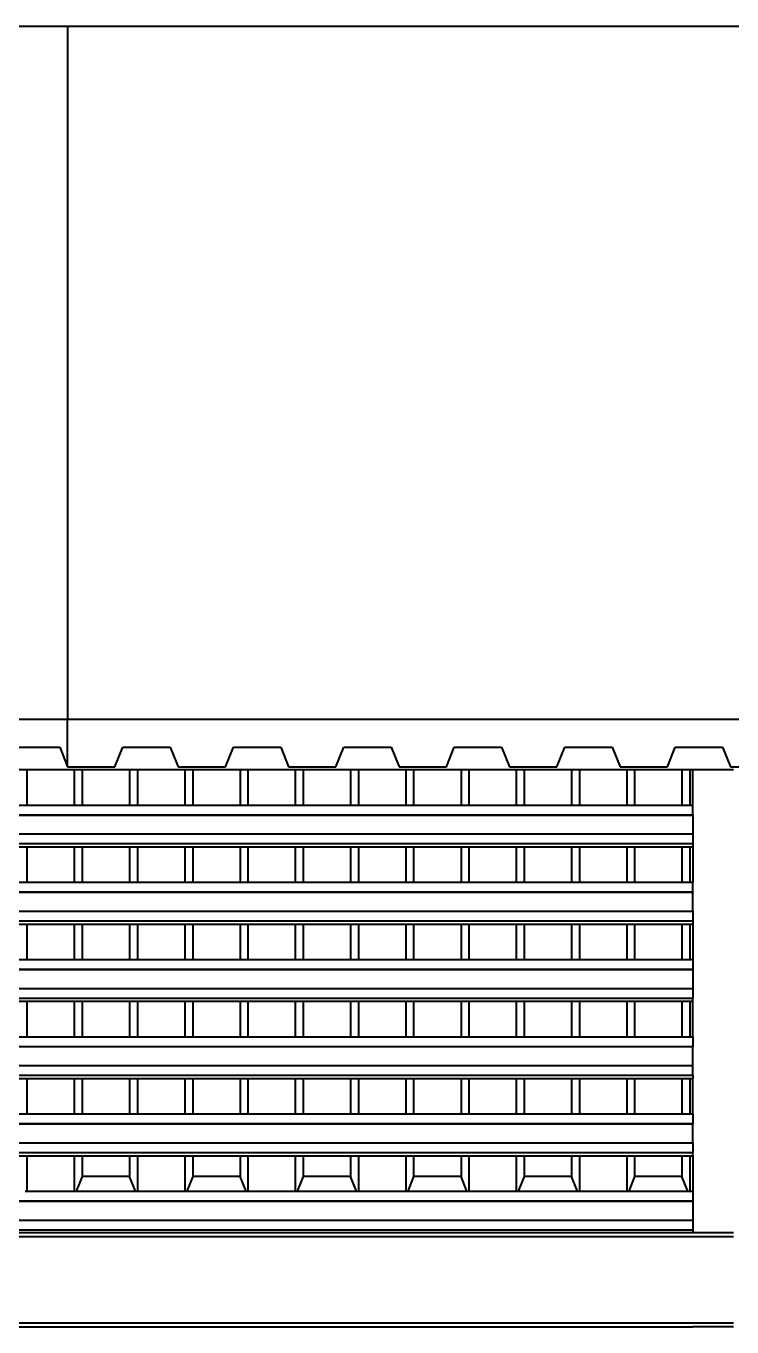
# Model space of a CAD drawing. Header units: metres. Extents: x 78 to 178, y -74 to 157.
# Drawn here: x 123.3 to 125.104, y -51.877 to -48.553 of the extents above; entities that cross this region are included whole.
import ezdxf

# ---------------------------------------------------------------- set-up
doc = ezdxf.new("R2010")
doc.units = ezdxf.units.M
doc.layers.add('Cortes', color=7, linetype='Continuous', lineweight=40)

msp = doc.modelspace()

# ---------------------------------------------------------------- linework, layer by layer
at = {"layer": 'Cortes'}
for p, q in [((122.06741, -48.55302), (123.30204, -48.55302)), ((123.30204, -48.55302), (125.08114, -48.55302)), ((123.40595, -48.55302), (123.40595, -50.32441)), ((125.08114, -48.55302), (125.94514, -48.55302)), ((123.40595, -50.32441), (120.29939, -50.32441)), ((123.40595, -50.44606), (123.40595, -50.32441)), ((126.5125, -50.32441), (123.40595, -50.32441)), ((123.26474, -50.39537), (123.38577, -50.39537)), ((123.38577, -50.39537), (123.40595, -50.44606)), ((123.52698, -50.44606), (123.54715, -50.39537)), ((123.54715, -50.39537), (123.66819, -50.39537)), ((123.66819, -50.39537), (123.68836, -50.44606)), ((123.80939, -50.44606), (123.82957, -50.39537)), ((123.82957, -50.39537), (123.9506, -50.39537)), ((123.9506, -50.39537), (123.97077, -50.44606)), ((124.09181, -50.44606), (124.11198, -50.39537)), ((124.11198, -50.39537), (124.23301, -50.39537)), ((124.23301, -50.39537), (124.25319, -50.44606)), ((124.37422, -50.44606), (124.39439, -50.39537)), ((124.39439, -50.39537), (124.51543, -50.39537)), ((124.51543, -50.39537), (124.5356, -50.44606)), ((124.65664, -50.44606), (124.67681, -50.39537)), ((124.67681, -50.39537), (124.79784, -50.39537)), ((124.79784, -50.39537), (124.81801, -50.44606)), ((124.93905, -50.44606), (124.95922, -50.39537)), ((124.95922, -50.39537), (125.08026, -50.39537)), ((125.08026, -50.39537), (125.10043, -50.44606)), ((123.28187, -50.45284), (123.30204, -50.45284)), ((123.30204, -50.45284), (123.30204, -50.54326)), ((123.30204, -50.45284), (123.42307, -50.45284)), ((123.40595, -50.44606), (123.52698, -50.44606)), ((123.42307, -50.45284), (123.42307, -50.54326)), ((123.42307, -50.45284), (123.44325, -50.45284)), ((123.44325, -50.45284), (123.44325, -50.54326)), ((123.44325, -50.45284), (123.56428, -50.45284)), ((123.56428, -50.45284), (123.56428, -50.54326)), ((123.56428, -50.45284), (123.58445, -50.45284)), ((123.58445, -50.45284), (123.58445, -50.54326)), ((123.58445, -50.45284), (123.70549, -50.45284)), ((123.68836, -50.44606), (123.80939, -50.44606)), ((123.70549, -50.45284), (123.70549, -50.54326)), ((123.70549, -50.45284), (123.72566, -50.45284)), ((123.72566, -50.45284), (123.72566, -50.54326)), ((123.72566, -50.45284), (123.8467, -50.45284)), ((123.8467, -50.45284), (123.8467, -50.54326)), ((123.8467, -50.45284), (123.86687, -50.45284)), ((123.86687, -50.45284), (123.86687, -50.54326)), ((123.86687, -50.45284), (123.9879, -50.45284)), ((123.97077, -50.44606), (124.09181, -50.44606)), ((123.9879, -50.45284), (123.9879, -50.54326)), ((123.9879, -50.45284), (124.00807, -50.45284)), ((124.00807, -50.45284), (124.00807, -50.54326)), ((124.00807, -50.45284), (124.12911, -50.45284)), ((124.12911, -50.45284), (124.12911, -50.54326)), ((124.12911, -50.45284), (124.14928, -50.45284)), ((124.14928, -50.45284), (124.14928, -50.54326)), ((124.14928, -50.45284), (124.27032, -50.45284)), ((124.25319, -50.44606), (124.37422, -50.44606)), ((124.27032, -50.45284), (124.27032, -50.54326)), ((124.27032, -50.45284), (124.29049, -50.45284)), ((124.29049, -50.45284), (124.29049, -50.54326)), ((124.29049, -50.45284), (124.41152, -50.45284)), ((124.41152, -50.45284), (124.41152, -50.54326)), ((124.41152, -50.45284), (124.4317, -50.45284)), ((124.4317, -50.45284), (124.4317, -50.54326)), ((124.4317, -50.45284), (124.55273, -50.45284)), ((124.5356, -50.44606), (124.65664, -50.44606)), ((124.55273, -50.45284), (124.55273, -50.54326)), ((124.55273, -50.45284), (124.5729, -50.45284)), ((124.5729, -50.45284), (124.5729, -50.54326)), ((124.5729, -50.45284), (124.69394, -50.45284)), ((124.69394, -50.45284), (124.69394, -50.54326)), ((124.69394, -50.45284), (124.71411, -50.45284)), ((124.71411, -50.45284), (124.71411, -50.54326)), ((124.71411, -50.45284), (124.83514, -50.45284)), ((124.81801, -50.44606), (124.93905, -50.44606)), ((124.83514, -50.45284), (124.83514, -50.54326)), ((124.83514, -50.45284), (124.85532, -50.45284)), ((124.85532, -50.45284), (124.85532, -50.54326)), ((124.85532, -50.45284), (124.97635, -50.45284)), ((124.97635, -50.45284), (124.97635, -50.54326)), ((124.97635, -50.45284), (124.99652, -50.45284)), ((124.99652, -50.45284), (124.99652, -50.54326)), ((124.99652, -50.45284), (125.00404, -50.45284)), ((125.00404, -50.45284), (125.10795, -50.45284)), ((125.00404, -50.54326), (125.00404, -50.45284)), ((125.10043, -50.44606), (125.22146, -50.44606)), ((123.28187, -50.54326), (123.30204, -50.54326)), ((123.30204, -50.54326), (123.42307, -50.54326)), ((123.42307, -50.54326), (123.44325, -50.54326)), ((123.44325, -50.54326), (123.56428, -50.54326)), ((123.56428, -50.54326), (123.58445, -50.54326)), ((123.58445, -50.54326), (123.70549, -50.54326)), ((123.70549, -50.54326), (123.72566, -50.54326)), ((123.72566, -50.54326), (123.8467, -50.54326)), ((123.8467, -50.54326), (123.86687, -50.54326)), ((123.86687, -50.54326), (123.9879, -50.54326)), ((123.9879, -50.54326), (124.00807, -50.54326)), ((124.00807, -50.54326), (124.12911, -50.54326)), ((124.12911, -50.54326), (124.14928, -50.54326)), ((124.14928, -50.54326), (124.27032, -50.54326)), ((124.27032, -50.54326), (124.29049, -50.54326)), ((124.29049, -50.54326), (124.41152, -50.54326)), ((124.41152, -50.54326), (124.4317, -50.54326)), ((124.4317, -50.54326), (124.55273, -50.54326)), ((124.55273, -50.54326), (124.5729, -50.54326)), ((124.5729, -50.54326), (124.69394, -50.54326)), ((124.69394, -50.54326), (124.71411, -50.54326)), ((124.71411, -50.54326), (124.83514, -50.54326)), ((124.83514, -50.54326), (124.85532, -50.54326)), ((124.85532, -50.54326), (124.97635, -50.54326)), ((124.97635, -50.54326), (124.99652, -50.54326)), ((124.99652, -50.54326), (125.00404, -50.54326)), ((125.00404, -50.56792), (125.00404, -50.54326)), ((121.47795, -50.56792), (125.00404, -50.56792)), ((121.47795, -50.56874), (125.00404, -50.56874)), ((125.00404, -50.56792), (125.00404, -50.56874)), ((125.00404, -50.56874), (125.00404, -50.61724)), ((121.47795, -50.61724), (125.00404, -50.61724)), ((125.00404, -50.61724), (125.00404, -50.6419)), ((121.47795, -50.6419), (125.00404, -50.6419)), ((123.28187, -50.65012), (123.30204, -50.65012)), ((123.30204, -50.65012), (123.30204, -50.74054)), ((123.30204, -50.65012), (123.42307, -50.65012)), ((123.42307, -50.65012), (123.42307, -50.74054)), ((123.42307, -50.65012), (123.44325, -50.65012)), ((123.44325, -50.65012), (123.44325, -50.74054)), ((123.44325, -50.65012), (123.56428, -50.65012)), ((123.56428, -50.65012), (123.56428, -50.74054)), ((123.56428, -50.65012), (123.58445, -50.65012)), ((123.58445, -50.65012), (123.58445, -50.74054)), ((123.58445, -50.65012), (123.70549, -50.65012)), ((123.70549, -50.65012), (123.70549, -50.74054)), ((123.70549, -50.65012), (123.72566, -50.65012)), ((123.72566, -50.65012), (123.72566, -50.74054)), ((123.72566, -50.65012), (123.8467, -50.65012)), ((123.8467, -50.65012), (123.8467, -50.74054)), ((123.8467, -50.65012), (123.86687, -50.65012)), ((123.86687, -50.65012), (123.86687, -50.74054)), ((123.86687, -50.65012), (123.9879, -50.65012)), ((123.9879, -50.65012), (123.9879, -50.74054)), ((123.9879, -50.65012), (124.00807, -50.65012)), ((124.00807, -50.65012), (124.00807, -50.74054)), ((124.00807, -50.65012), (124.12911, -50.65012)), ((124.12911, -50.65012), (124.12911, -50.74054)), ((124.12911, -50.65012), (124.14928, -50.65012)), ((124.14928, -50.65012), (124.14928, -50.74054)), ((124.14928, -50.65012), (124.27032, -50.65012)), ((124.27032, -50.65012), (124.27032, -50.74054)), ((124.27032, -50.65012), (124.29049, -50.65012)), ((124.29049, -50.65012), (124.29049, -50.74054)), ((124.29049, -50.65012), (124.41152, -50.65012)), ((124.41152, -50.65012), (124.41152, -50.74054)), ((124.41152, -50.65012), (124.4317, -50.65012)), ((124.4317, -50.65012), (124.4317, -50.74054)), ((124.4317, -50.65012), (124.55273, -50.65012)), ((124.55273, -50.65012), (124.55273, -50.74054)), ((124.55273, -50.65012), (124.5729, -50.65012)), ((124.5729, -50.65012), (124.5729, -50.74054)), ((124.5729, -50.65012), (124.69394, -50.65012)), ((124.69394, -50.65012), (124.69394, -50.74054)), ((124.69394, -50.65012), (124.71411, -50.65012)), ((124.71411, -50.65012), (124.71411, -50.74054)), ((124.71411, -50.65012), (124.83514, -50.65012)), ((124.83514, -50.65012), (124.83514, -50.74054)), ((124.83514, -50.65012), (124.85532, -50.65012)), ((124.85532, -50.65012), (124.85532, -50.74054)), ((124.85532, -50.65012), (124.97635, -50.65012)), ((124.97635, -50.65012), (124.97635, -50.74054)), ((124.97635, -50.65012), (124.99652, -50.65012)), ((124.99652, -50.65012), (124.99652, -50.74054)), ((124.99652, -50.65012), (125.00404, -50.65012)), ((125.00404, -50.6419), (125.00404, -50.65012)), ((125.00404, -50.65012), (125.00404, -50.74054)), ((123.28187, -50.74054), (123.30204, -50.74054)), ((123.30204, -50.74054), (123.42307, -50.74054)), ((123.42307, -50.74054), (123.44325, -50.74054)), ((123.44325, -50.74054), (123.56428, -50.74054)), ((123.56428, -50.74054), (123.58445, -50.74054)), ((123.58445, -50.74054), (123.70549, -50.74054)), ((123.70549, -50.74054), (123.72566, -50.74054)), ((123.72566, -50.74054), (123.8467, -50.74054)), ((123.8467, -50.74054), (123.86687, -50.74054)), ((123.86687, -50.74054), (123.9879, -50.74054)), ((123.9879, -50.74054), (124.00807, -50.74054)), ((124.00807, -50.74054), (124.12911, -50.74054)), ((124.12911, -50.74054), (124.14928, -50.74054)), ((124.14928, -50.74054), (124.27032, -50.74054)), ((124.27032, -50.74054), (124.29049, -50.74054)), ((124.29049, -50.74054), (124.41152, -50.74054)), ((124.41152, -50.74054), (124.4317, -50.74054)), ((124.4317, -50.74054), (124.55273, -50.74054)), ((124.55273, -50.74054), (124.5729, -50.74054)), ((124.5729, -50.74054), (124.69394, -50.74054)), ((124.69394, -50.74054), (124.71411, -50.74054)), ((124.71411, -50.74054), (124.83514, -50.74054)), ((124.83514, -50.74054), (124.85532, -50.74054)), ((124.85532, -50.74054), (124.97635, -50.74054)), ((124.97635, -50.74054), (124.99652, -50.74054)), ((124.99652, -50.74054), (125.00404, -50.74054)), ((125.00404, -50.7652), (125.00404, -50.74054)), ((121.47795, -50.7652), (125.00404, -50.7652)), ((121.47795, -50.76602), (125.00404, -50.76602)), ((125.00404, -50.7652), (125.00404, -50.76602)), ((125.00404, -50.81452), (125.00404, -50.76602)), ((121.47795, -50.81452), (125.00404, -50.81452)), ((125.00404, -50.81452), (125.00404, -50.83918)), ((121.47795, -50.83918), (125.00404, -50.83918)), ((123.28187, -50.8474), (123.30204, -50.8474)), ((123.30204, -50.8474), (123.30204, -50.93782)), ((123.30204, -50.8474), (123.42307, -50.8474)), ((123.42307, -50.8474), (123.42307, -50.93782)), ((123.42307, -50.8474), (123.44325, -50.8474)), ((123.44325, -50.8474), (123.44325, -50.93782)), ((123.44325, -50.8474), (123.56428, -50.8474)), ((123.56428, -50.8474), (123.56428, -50.93782)), ((123.56428, -50.8474), (123.58445, -50.8474)), ((123.58445, -50.8474), (123.58445, -50.93782)), ((123.58445, -50.8474), (123.70549, -50.8474)), ((123.70549, -50.8474), (123.70549, -50.93782)), ((123.70549, -50.8474), (123.72566, -50.8474)), ((123.72566, -50.8474), (123.72566, -50.93782)), ((123.72566, -50.8474), (123.8467, -50.8474)), ((123.8467, -50.8474), (123.8467, -50.93782)), ((123.8467, -50.8474), (123.86687, -50.8474)), ((123.86687, -50.8474), (123.86687, -50.93782)), ((123.86687, -50.8474), (123.9879, -50.8474)), ((123.9879, -50.8474), (123.9879, -50.93782)), ((123.9879, -50.8474), (124.00807, -50.8474)), ((124.00807, -50.8474), (124.00807, -50.93782)), ((124.00807, -50.8474), (124.12911, -50.8474)), ((124.12911, -50.8474), (124.12911, -50.93782)), ((124.12911, -50.8474), (124.14928, -50.8474)), ((124.14928, -50.8474), (124.14928, -50.93782)), ((124.14928, -50.8474), (124.27032, -50.8474)), ((124.27032, -50.8474), (124.27032, -50.93782)), ((124.27032, -50.8474), (124.29049, -50.8474)), ((124.29049, -50.8474), (124.29049, -50.93782)), ((124.29049, -50.8474), (124.41152, -50.8474)), ((124.41152, -50.8474), (124.41152, -50.93782)), ((124.41152, -50.8474), (124.4317, -50.8474)), ((124.4317, -50.8474), (124.4317, -50.93782)), ((124.4317, -50.8474), (124.55273, -50.8474)), ((124.55273, -50.8474), (124.55273, -50.93782)), ((124.55273, -50.8474), (124.5729, -50.8474)), ((124.5729, -50.8474), (124.5729, -50.93782)), ((124.5729, -50.8474), (124.69394, -50.8474)), ((124.69394, -50.8474), (124.69394, -50.93782)), ((124.69394, -50.8474), (124.71411, -50.8474)), ((124.71411, -50.8474), (124.71411, -50.93782)), ((124.71411, -50.8474), (124.83514, -50.8474)), ((124.83514, -50.8474), (124.83514, -50.93782)), ((124.83514, -50.8474), (124.85532, -50.8474)), ((124.85532, -50.8474), (124.85532, -50.93782)), ((124.85532, -50.8474), (124.97635, -50.8474)), ((124.97635, -50.8474), (124.97635, -50.93782)), ((124.97635, -50.8474), (124.99652, -50.8474)), ((124.99652, -50.8474), (124.99652, -50.93782)), ((124.99652, -50.8474), (125.00404, -50.8474)), ((125.00404, -50.83918), (125.00404, -50.8474)), ((125.00404, -50.8474), (125.00404, -50.93782)), ((123.28187, -50.93782), (123.30204, -50.93782)), ((123.30204, -50.93782), (123.42307, -50.93782)), ((123.42307, -50.93782), (123.44325, -50.93782)), ((123.44325, -50.93782), (123.56428, -50.93782)), ((123.56428, -50.93782), (123.58445, -50.93782)), ((123.58445, -50.93782), (123.70549, -50.93782)), ((123.70549, -50.93782), (123.72566, -50.93782)), ((123.72566, -50.93782), (123.8467, -50.93782)), ((123.8467, -50.93782), (123.86687, -50.93782)), ((123.86687, -50.93782), (123.9879, -50.93782)), ((123.9879, -50.93782), (124.00807, -50.93782)), ((124.00807, -50.93782), (124.12911, -50.93782)), ((124.12911, -50.93782), (124.14928, -50.93782)), ((124.14928, -50.93782), (124.27032, -50.93782)), ((124.27032, -50.93782), (124.29049, -50.93782)), ((124.29049, -50.93782), (124.41152, -50.93782)), ((124.41152, -50.93782), (124.4317, -50.93782)), ((124.4317, -50.93782), (124.55273, -50.93782)), ((124.55273, -50.93782), (124.5729, -50.93782)), ((124.5729, -50.93782), (124.69394, -50.93782)), ((124.69394, -50.93782), (124.71411, -50.93782)), ((124.71411, -50.93782), (124.83514, -50.93782)), ((124.83514, -50.93782), (124.85532, -50.93782)), ((124.85532, -50.93782), (124.97635, -50.93782)), ((124.97635, -50.93782), (124.99652, -50.93782)), ((124.99652, -50.93782), (125.00404, -50.93782)), ((125.00404, -50.93782), (125.00404, -50.96248)), ((121.47795, -50.96248), (125.00404, -50.96248)), ((121.47795, -50.9633), (125.00404, -50.9633)), ((125.00404, -50.96248), (125.00404, -50.9633)), ((125.00404, -50.9633), (125.00404, -51.0118)), ((121.47795, -51.0118), (125.00404, -51.0118)), ((125.00404, -51.0118), (125.00404, -51.03646)), ((121.47795, -51.03646), (125.00404, -51.03646)), ((123.28187, -51.04468), (123.30204, -51.04468)), ((123.30204, -51.04468), (123.30204, -51.1351)), ((123.30204, -51.04468), (123.42307, -51.04468)), ((123.42307, -51.04468), (123.42307, -51.1351)), ((123.42307, -51.04468), (123.44325, -51.04468)), ((123.44325, -51.04468), (123.44325, -51.1351)), ((123.44325, -51.04468), (123.56428, -51.04468)), ((123.56428, -51.04468), (123.56428, -51.1351)), ((123.56428, -51.04468), (123.58445, -51.04468)), ((123.58445, -51.04468), (123.58445, -51.1351)), ((123.58445, -51.04468), (123.70549, -51.04468)), ((123.70549, -51.04468), (123.70549, -51.1351)), ((123.70549, -51.04468), (123.72566, -51.04468)), ((123.72566, -51.04468), (123.72566, -51.1351)), ((123.72566, -51.04468), (123.8467, -51.04468)), ((123.8467, -51.04468), (123.8467, -51.1351)), ((123.8467, -51.04468), (123.86687, -51.04468)), ((123.86687, -51.04468), (123.86687, -51.1351)), ((123.86687, -51.04468), (123.9879, -51.04468)), ((123.9879, -51.04468), (123.9879, -51.1351)), ((123.9879, -51.04468), (124.00807, -51.04468)), ((124.00807, -51.04468), (124.00807, -51.1351)), ((124.00807, -51.04468), (124.12911, -51.04468)), ((124.12911, -51.04468), (124.12911, -51.1351)), ((124.12911, -51.04468), (124.14928, -51.04468)), ((124.14928, -51.04468), (124.14928, -51.1351)), ((124.14928, -51.04468), (124.27032, -51.04468)), ((124.27032, -51.04468), (124.27032, -51.1351)), ((124.27032, -51.04468), (124.29049, -51.04468)), ((124.29049, -51.04468), (124.29049, -51.1351)), ((124.29049, -51.04468), (124.41152, -51.04468)), ((124.41152, -51.04468), (124.41152, -51.1351)), ((124.41152, -51.04468), (124.4317, -51.04468)), ((124.4317, -51.04468), (124.4317, -51.1351)), ((124.4317, -51.04468), (124.55273, -51.04468)), ((124.55273, -51.04468), (124.55273, -51.1351)), ((124.55273, -51.04468), (124.5729, -51.04468)), ((124.5729, -51.04468), (124.5729, -51.1351)), ((124.5729, -51.04468), (124.69394, -51.04468)), ((124.69394, -51.04468), (124.69394, -51.1351)), ((124.69394, -51.04468), (124.71411, -51.04468)), ((124.71411, -51.04468), (124.71411, -51.1351)), ((124.71411, -51.04468), (124.83514, -51.04468)), ((124.83514, -51.04468), (124.83514, -51.1351)), ((124.83514, -51.04468), (124.85532, -51.04468)), ((124.85532, -51.04468), (124.85532, -51.1351)), ((124.85532, -51.04468), (124.97635, -51.04468)), ((124.97635, -51.04468), (124.97635, -51.1351)), ((124.97635, -51.04468), (124.99652, -51.04468)), ((124.99652, -51.04468), (124.99652, -51.1351)), ((124.99652, -51.04468), (125.00404, -51.04468)), ((125.00404, -51.04468), (125.00404, -51.03646)), ((125.00404, -51.1351), (125.00404, -51.04468)), ((123.28187, -51.1351), (123.30204, -51.1351)), ((123.30204, -51.1351), (123.42307, -51.1351)), ((123.42307, -51.1351), (123.44325, -51.1351)), ((123.44325, -51.1351), (123.56428, -51.1351)), ((123.56428, -51.1351), (123.58445, -51.1351)), ((123.58445, -51.1351), (123.70549, -51.1351)), ((123.70549, -51.1351), (123.72566, -51.1351)), ((123.72566, -51.1351), (123.8467, -51.1351)), ((123.8467, -51.1351), (123.86687, -51.1351)), ((123.86687, -51.1351), (123.9879, -51.1351)), ((123.9879, -51.1351), (124.00807, -51.1351)), ((124.00807, -51.1351), (124.12911, -51.1351)), ((124.12911, -51.1351), (124.14928, -51.1351)), ((124.14928, -51.1351), (124.27032, -51.1351)), ((124.27032, -51.1351), (124.29049, -51.1351)), ((124.29049, -51.1351), (124.41152, -51.1351)), ((124.41152, -51.1351), (124.4317, -51.1351)), ((124.4317, -51.1351), (124.55273, -51.1351)), ((124.55273, -51.1351), (124.5729, -51.1351)), ((124.5729, -51.1351), (124.69394, -51.1351)), ((124.69394, -51.1351), (124.71411, -51.1351)), ((124.71411, -51.1351), (124.83514, -51.1351)), ((124.83514, -51.1351), (124.85532, -51.1351)), ((124.85532, -51.1351), (124.97635, -51.1351)), ((124.97635, -51.1351), (124.99652, -51.1351)), ((124.99652, -51.1351), (125.00404, -51.1351)), ((125.00404, -51.1351), (125.00404, -51.15976)), ((121.47795, -51.15976), (125.00404, -51.15976)), ((121.47795, -51.16058), (125.00404, -51.16058)), ((125.00404, -51.15976), (125.00404, -51.16058)), ((125.00404, -51.20908), (125.00404, -51.16058)), ((121.47795, -51.20908), (125.00404, -51.20908)), ((125.00404, -51.23374), (125.00404, -51.20908)), ((121.47795, -51.23374), (125.00404, -51.23374)), ((123.28187, -51.24196), (123.30204, -51.24196)), ((123.30204, -51.24196), (123.30204, -51.33238)), ((123.30204, -51.24196), (123.42307, -51.24196)), ((123.42307, -51.24196), (123.42307, -51.33238)), ((123.42307, -51.24196), (123.44325, -51.24196)), ((123.44325, -51.24196), (123.44325, -51.33238)), ((123.44325, -51.24196), (123.56428, -51.24196)), ((123.56428, -51.24196), (123.56428, -51.33238)), ((123.56428, -51.24196), (123.58445, -51.24196)), ((123.58445, -51.24196), (123.58445, -51.33238)), ((123.58445, -51.24196), (123.70549, -51.24196)), ((123.70549, -51.24196), (123.70549, -51.33238)), ((123.70549, -51.24196), (123.72566, -51.24196)), ((123.72566, -51.24196), (123.72566, -51.33238)), ((123.72566, -51.24196), (123.8467, -51.24196)), ((123.8467, -51.24196), (123.8467, -51.33238)), ((123.8467, -51.24196), (123.86687, -51.24196)), ((123.86687, -51.24196), (123.86687, -51.33238)), ((123.86687, -51.24196), (123.9879, -51.24196)), ((123.9879, -51.24196), (123.9879, -51.33238)), ((123.9879, -51.24196), (124.00807, -51.24196)), ((124.00807, -51.24196), (124.00807, -51.33238)), ((124.00807, -51.24196), (124.12911, -51.24196)), ((124.12911, -51.24196), (124.12911, -51.33238)), ((124.12911, -51.24196), (124.14928, -51.24196)), ((124.14928, -51.24196), (124.14928, -51.33238)), ((124.14928, -51.24196), (124.27032, -51.24196)), ((124.27032, -51.24196), (124.27032, -51.33238)), ((124.27032, -51.24196), (124.29049, -51.24196)), ((124.29049, -51.24196), (124.29049, -51.33238)), ((124.29049, -51.24196), (124.41152, -51.24196)), ((124.41152, -51.24196), (124.41152, -51.33238)), ((124.41152, -51.24196), (124.4317, -51.24196)), ((124.4317, -51.24196), (124.4317, -51.33238)), ((124.4317, -51.24196), (124.55273, -51.24196)), ((124.55273, -51.24196), (124.55273, -51.33238)), ((124.55273, -51.24196), (124.5729, -51.24196)), ((124.5729, -51.24196), (124.5729, -51.33238)), ((124.5729, -51.24196), (124.69394, -51.24196)), ((124.69394, -51.24196), (124.69394, -51.33238)), ((124.69394, -51.24196), (124.71411, -51.24196)), ((124.71411, -51.24196), (124.71411, -51.33238)), ((124.71411, -51.24196), (124.83514, -51.24196)), ((124.83514, -51.24196), (124.83514, -51.33238)), ((124.83514, -51.24196), (124.85532, -51.24196)), ((124.85532, -51.24196), (124.85532, -51.33238)), ((124.85532, -51.24196), (124.97635, -51.24196)), ((124.97635, -51.24196), (124.97635, -51.33238)), ((124.97635, -51.24196), (124.99652, -51.24196)), ((124.99652, -51.24196), (124.99652, -51.33238)), ((124.99652, -51.24196), (125.00404, -51.24196)), ((125.00404, -51.23374), (125.00404, -51.24196)), ((125.00404, -51.33238), (125.00404, -51.24196)), ((123.28187, -51.33238), (123.30204, -51.33238)), ((123.30204, -51.33238), (123.42307, -51.33238)), ((123.42307, -51.33238), (123.44325, -51.33238)), ((123.44325, -51.33238), (123.56428, -51.33238)), ((123.56428, -51.33238), (123.58445, -51.33238)), ((123.58445, -51.33238), (123.70549, -51.33238)), ((123.70549, -51.33238), (123.72566, -51.33238)), ((123.72566, -51.33238), (123.8467, -51.33238)), ((123.8467, -51.33238), (123.86687, -51.33238)), ((123.86687, -51.33238), (123.9879, -51.33238)), ((123.9879, -51.33238), (124.00807, -51.33238)), ((124.00807, -51.33238), (124.12911, -51.33238)), ((124.12911, -51.33238), (124.14928, -51.33238)), ((124.14928, -51.33238), (124.27032, -51.33238)), ((124.27032, -51.33238), (124.29049, -51.33238)), ((124.29049, -51.33238), (124.41152, -51.33238)), ((124.41152, -51.33238), (124.4317, -51.33238)), ((124.4317, -51.33238), (124.55273, -51.33238)), ((124.55273, -51.33238), (124.5729, -51.33238)), ((124.5729, -51.33238), (124.69394, -51.33238)), ((124.69394, -51.33238), (124.71411, -51.33238)), ((124.71411, -51.33238), (124.83514, -51.33238)), ((124.83514, -51.33238), (124.85532, -51.33238)), ((124.85532, -51.33238), (124.97635, -51.33238)), ((124.97635, -51.33238), (124.99652, -51.33238)), ((124.99652, -51.33238), (125.00404, -51.33238)), ((125.00404, -51.33238), (125.00404, -51.35704)), ((121.47795, -51.35704), (125.00404, -51.35704)), ((121.47795, -51.35786), (125.00404, -51.35786)), ((125.00404, -51.35704), (125.00404, -51.35786)), ((125.00404, -51.40636), (125.00404, -51.35786)), ((121.47795, -51.40636), (125.00404, -51.40636)), ((125.00404, -51.40636), (125.00404, -51.43102)), ((121.47795, -51.43102), (125.00404, -51.43102)), ((123.28187, -51.43924), (123.30204, -51.43924)), ((123.30204, -51.43924), (123.30204, -51.52966)), ((123.30204, -51.43924), (123.42307, -51.43924)), ((123.42307, -51.43924), (123.42307, -51.52966)), ((123.42307, -51.43924), (123.44325, -51.43924)), ((123.44325, -51.43924), (123.44325, -51.49237)), ((123.44325, -51.43924), (123.56428, -51.43924)), ((123.56428, -51.43924), (123.56428, -51.49237)), ((123.56428, -51.43924), (123.58445, -51.43924)), ((123.58445, -51.43924), (123.58445, -51.52966)), ((123.58445, -51.43924), (123.70549, -51.43924)), ((123.70549, -51.43924), (123.70549, -51.52966)), ((123.70549, -51.43924), (123.72566, -51.43924)), ((123.72566, -51.43924), (123.72566, -51.49237)), ((123.72566, -51.43924), (123.8467, -51.43924)), ((123.8467, -51.43924), (123.8467, -51.49237)), ((123.8467, -51.43924), (123.86687, -51.43924)), ((123.86687, -51.43924), (123.86687, -51.52966)), ((123.86687, -51.43924), (123.9879, -51.43924)), ((123.9879, -51.43924), (123.9879, -51.52966)), ((123.9879, -51.43924), (124.00807, -51.43924)), ((124.00807, -51.43924), (124.00807, -51.49237)), ((124.00807, -51.43924), (124.12911, -51.43924)), ((124.12911, -51.43924), (124.12911, -51.49237)), ((124.12911, -51.43924), (124.14928, -51.43924)), ((124.14928, -51.43924), (124.14928, -51.52966)), ((124.14928, -51.43924), (124.27032, -51.43924)), ((124.27032, -51.43924), (124.27032, -51.52966)), ((124.27032, -51.43924), (124.29049, -51.43924)), ((124.29049, -51.43924), (124.29049, -51.49237)), ((124.29049, -51.43924), (124.41152, -51.43924)), ((124.41152, -51.43924), (124.41152, -51.49237)), ((124.41152, -51.43924), (124.4317, -51.43924)), ((124.4317, -51.43924), (124.4317, -51.52966)), ((124.4317, -51.43924), (124.55273, -51.43924)), ((124.55273, -51.43924), (124.55273, -51.52966)), ((124.55273, -51.43924), (124.5729, -51.43924)), ((124.5729, -51.43924), (124.5729, -51.49237)), ((124.5729, -51.43924), (124.69394, -51.43924)), ((124.69394, -51.43924), (124.69394, -51.49237)), ((124.69394, -51.43924), (124.71411, -51.43924)), ((124.71411, -51.43924), (124.71411, -51.52966)), ((124.71411, -51.43924), (124.83514, -51.43924)), ((124.83514, -51.43924), (124.83514, -51.52966)), ((124.83514, -51.43924), (124.85532, -51.43924)), ((124.85532, -51.43924), (124.85532, -51.49237)), ((124.85532, -51.43924), (124.97635, -51.43924)), ((124.97635, -51.43924), (124.97635, -51.49237)), ((124.97635, -51.43924), (124.99652, -51.43924)), ((124.99652, -51.43924), (124.99652, -51.52966)), ((124.99652, -51.43924), (125.00404, -51.43924)), ((125.00404, -51.43924), (125.00404, -51.43102)), ((125.00404, -51.43924), (125.00404, -51.52966)), ((123.44325, -51.49237), (123.428, -51.52966)), ((123.56428, -51.49237), (123.44325, -51.49237)), ((123.57953, -51.52966), (123.56428, -51.49237)), ((123.72566, -51.49237), (123.71041, -51.52966)), ((123.8467, -51.49237), (123.72566, -51.49237)), ((123.86195, -51.52966), (123.8467, -51.49237)), ((124.00807, -51.49237), (123.99283, -51.52966)), ((124.12911, -51.49237), (124.00807, -51.49237)), ((124.14436, -51.52966), (124.12911, -51.49237)), ((124.29049, -51.49237), (124.27524, -51.52966)), ((124.41152, -51.49237), (124.29049, -51.49237)), ((124.42677, -51.52966), (124.41152, -51.49237)), ((124.5729, -51.49237), (124.55765, -51.52966)), ((124.69394, -51.49237), (124.5729, -51.49237)), ((124.70919, -51.52966), (124.69394, -51.49237)), ((124.85532, -51.49237), (124.84007, -51.52966)), ((124.97635, -51.49237), (124.85532, -51.49237)), ((124.9916, -51.52966), (124.97635, -51.49237)), ((123.29712, -51.52966), (123.30204, -51.52966)), ((123.30204, -51.52966), (123.42307, -51.52966)), ((123.42307, -51.52966), (123.428, -51.52966)), ((123.428, -51.52966), (123.57953, -51.52966)), ((123.57953, -51.52966), (123.58445, -51.52966)), ((123.58445, -51.52966), (123.70549, -51.52966)), ((123.70549, -51.52966), (123.71041, -51.52966)), ((123.71041, -51.52966), (123.86195, -51.52966)), ((123.86195, -51.52966), (123.86687, -51.52966)), ((123.86687, -51.52966), (123.9879, -51.52966)), ((123.9879, -51.52966), (123.99283, -51.52966)), ((123.99283, -51.52966), (124.14436, -51.52966)), ((124.14436, -51.52966), (124.14928, -51.52966)), ((124.14928, -51.52966), (124.27032, -51.52966)), ((124.27032, -51.52966), (124.27524, -51.52966)), ((124.27524, -51.52966), (124.42677, -51.52966)), ((124.42677, -51.52966), (124.4317, -51.52966)), ((124.4317, -51.52966), (124.55273, -51.52966)), ((124.55273, -51.52966), (124.55765, -51.52966)), ((124.55765, -51.52966), (124.70919, -51.52966)), ((124.70919, -51.52966), (124.71411, -51.52966)), ((124.71411, -51.52966), (124.83514, -51.52966)), ((124.83514, -51.52966), (124.84007, -51.52966)), ((124.84007, -51.52966), (124.9916, -51.52966)), ((124.9916, -51.52966), (124.99652, -51.52966)), ((124.99652, -51.52966), (125.00404, -51.52966)), ((125.00404, -51.52966), (125.00404, -51.55432)), ((121.47795, -51.55432), (125.00404, -51.55432)), ((121.47795, -51.55514), (125.00404, -51.55514)), ((125.00404, -51.55432), (125.00404, -51.55514)), ((125.00404, -51.55514), (125.00404, -51.60364)), ((121.47795, -51.60364), (125.00404, -51.60364)), ((125.00404, -51.60364), (125.00404, -51.6283)), ((121.47795, -51.6283), (125.00404, -51.6283)), ((125.00404, -51.63651), (121.47795, -51.63651)), ((125.10795, -51.64631), (121.47795, -51.64631)), ((125.00404, -51.6283), (125.00404, -51.63651)), ((125.10795, -51.63651), (125.00404, -51.63651)), ((125.10795, -51.86671), (121.47795, -51.86671)), ((121.47795, -51.87651), (125.00404, -51.87651)), ((125.00404, -51.87651), (125.00404, -51.87673)), ((125.10795, -51.87651), (125.00404, -51.87651)), ((125.10795, -51.87673), (125.00404, -51.87673))]:
    msp.add_line(p, q, dxfattribs=at)

doc.saveas('drawing.dxf')
